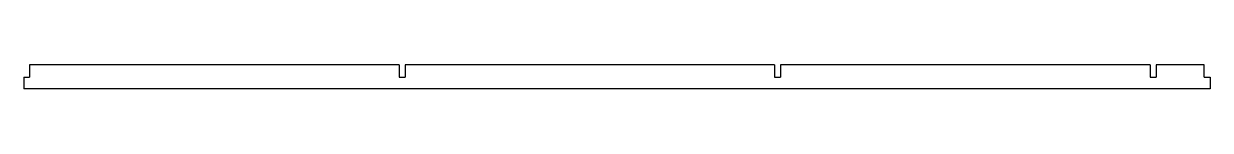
# Model space of a CAD drawing. Header units: millimetres. Extents: x 704 to 1099, y -3 to 5.
import ezdxf

# ---------------------------------------------------------------- set-up
doc = ezdxf.new("R2010")
doc.units = ezdxf.units.MM

msp = doc.modelspace()

# ---------------------------------------------------------------- linework, layer by layer
at = {"color": 7, "linetype": 'Continuous', "lineweight": 25}
for p, q in [((829.01, 4.94), (706.01, 4.94)), ((706.01, 4.94), (706.01, 0.9)), ((829.01, 4.94), (829.01, 0.9)), ((954.01, 4.94), (831.01, 4.94)), ((831.01, 4.94), (831.01, 0.9)), ((954.01, 4.94), (954.01, 0.9)), ((1079.01, 4.94), (956.01, 4.94)), ((956.01, 4.94), (956.01, 0.9)), ((1079.01, 4.94), (1079.01, 0.9)), ((1097.01, 4.94), (1081.01, 4.94)), ((1081.01, 4.94), (1081.01, 0.9)), ((1097.01, 0.9), (1097.01, 4.94)), ((704.11, 0.9), (706.01, 0.9)), ((704.11, 0.9), (704.11, -3.06)), ((829.01, 0.9), (831.01, 0.9)), ((954.01, 0.9), (956.01, 0.9)), ((1079.01, 0.9), (1081.01, 0.9)), ((1097.01, 0.9), (1099.01, 0.9)), ((1099.01, 0.9), (1099.01, -3.06)), ((1099.01, -3.06), (704.11, -3.06))]:
    msp.add_line(p, q, dxfattribs=at)

doc.saveas('drawing.dxf')
